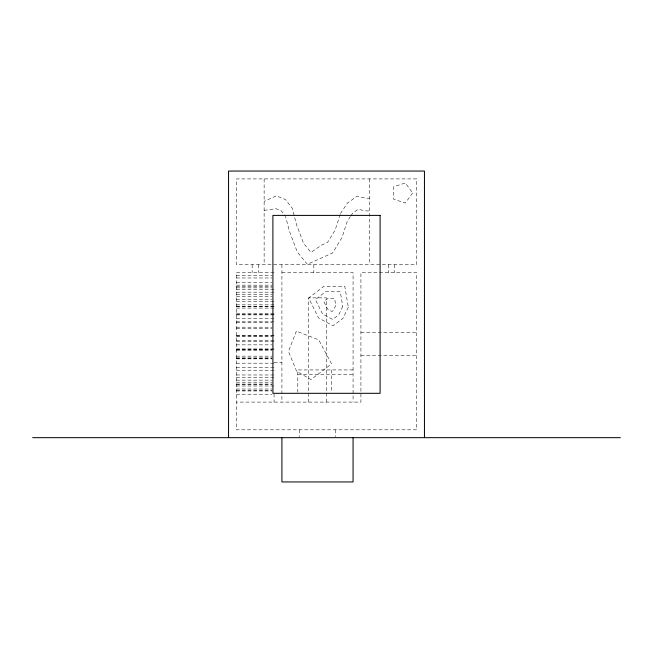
<?xml version="1.0" encoding="UTF-8"?>
<svg xmlns="http://www.w3.org/2000/svg" width="653" height="653" viewBox="0 0 653 653"><rect width="100%" height="100%" fill="white"/><g stroke="black" fill="none" stroke-linecap="round" stroke-linejoin="round"><path stroke-width="0.49" stroke-dasharray="3.27 2.45" d="M340.164 214.535L335.169 229.995L327.626 242.296L321.611 245.12L310.975 252.36L303.563 243.308L296.454 224.469L292.332 208.307L285.524 199.557L276.407 195.851L264.13 201.377M340.474 213.564L347.437 203.091L356.84 196.357L366.055 198.177L369.476 198.177M350.449 216.543L347.216 221.408L341.968 237.659L332.581 252.956L307.392 264.318L297.254 251.944L289.222 230.664L285.557 216.282M350.996 215.727L352.612 213.294L358.113 209.352L366.055 210.919L369.476 210.919M264.13 210.339L276.088 208.682L281.28 210.788L284.945 215.498M274.064 272.554L236.402 272.554L236.402 429.813L416.598 429.813L416.598 272.554L360.921 272.554L360.921 402.093L236.402 402.093M281.916 272.554L353.069 272.554L353.069 402.093M236.402 275.297L272.032 275.297M236.402 277.974L272.032 277.974M236.402 282.325L272.032 282.325M236.402 285.157L272.032 285.157M236.402 286.667L272.032 286.667M236.402 287.842L272.032 287.842M236.402 289.352L274.064 289.352M236.402 292.185L274.064 292.185M236.402 294.552L272.032 294.552M236.402 296.535L272.032 296.535M236.402 299.213L272.032 299.213M236.402 301.457L274.064 301.457M236.402 304.837L274.064 304.837M236.402 306.51L274.064 306.51M236.402 306.616L274.064 306.616M236.402 308.085L274.064 308.085M236.402 313.334L274.064 313.334M236.402 314.795L274.064 314.795M236.402 314.86L274.064 314.86M236.402 318.582L274.064 318.582M236.402 321.823L274.064 321.823M236.402 322.713L272.032 322.713M236.402 327.202L272.032 327.202M236.402 328.402L272.032 328.402M360.921 332.622L416.598 332.622M236.402 335.666L274.064 335.666M236.402 335.92L274.064 335.92M236.402 336.409L272.032 336.409M236.402 340.466L274.064 340.466M236.402 341.543L274.064 341.543M236.402 344.849L272.032 344.849M236.402 348.914L274.064 348.914M236.402 349.494L272.032 349.494M236.402 349.575L274.064 349.575M236.402 350.392L272.032 350.392M360.921 355.338L416.598 355.338M236.402 356.163L272.032 356.163M236.402 357.909L272.032 357.909M236.402 358.464L272.032 358.464M236.402 358.848L272.032 358.848M274.064 362.333L281.916 362.333M236.402 363.19L274.064 363.19M236.402 367.533L274.064 367.533M353.069 369.925L297.801 369.925L297.801 392.265M236.402 370.218L274.064 370.218M297.801 374.561L353.069 374.561M236.402 374.977L274.064 374.977M236.402 377.312L274.064 377.312M236.402 380.136L272.032 380.136M236.402 382.209L272.032 382.209M236.402 384.078L272.032 384.078M236.402 384.388L272.032 384.388M236.402 385.996L274.064 385.996M236.402 389.017L272.032 389.017M236.402 390.763L272.032 390.763M236.402 390.951L272.032 390.951M236.402 394.232L272.032 394.232M394.616 264.702L394.616 272.554M388.266 264.702L388.266 272.554M369.476 178.906L369.476 264.702M335.283 429.813L335.283 436.686M331.283 369.925L331.283 392.265M326.386 402.093L326.386 297.866L308.6 297.866L308.6 402.093M313.824 264.702L313.824 272.554M299.703 429.813L299.703 436.686M281.916 264.702L281.916 402.093M274.064 393.93L274.064 402.093M264.13 178.906L264.13 264.702M258.547 264.702L258.547 272.554M252.156 264.702L252.156 272.554M296.389 331.112L288.463 351.404L296.674 371.369L310.975 379.548L331.569 363.901L318.688 339.821L296.389 331.112M335.797 305.424L333.356 310.493L331.993 311.505L327.667 309.163L323.864 301.555L327.863 298.462L334.614 298.462L335.797 305.424M342.768 306.412L338.687 314.893L332.573 319.448L322.606 314.06L315.391 299.613L325.578 291.752L340.278 291.752L342.768 306.412M348.327 307.196L342.939 318.395L333.038 325.774L318.574 317.97L308.64 298.062L323.757 286.406L344.8 286.406L348.327 307.196M412.631 192.994L405.35 203.026L393.555 199.189L393.555 186.799L405.35 182.962L412.631 192.994M416.598 178.906L236.402 178.906L236.402 264.702L416.598 264.702L416.598 178.906"/><path stroke-width="0.98" d="M32.65 437.665L620.35 437.665M424.45 437.665L424.45 171.053L228.55 171.053L228.55 437.665M353.069 437.665L353.069 481.947L281.916 481.947L281.916 437.665M380.095 215.4L272.905 215.4L272.905 393.31L380.095 393.31L380.095 215.4"/></g></svg>
